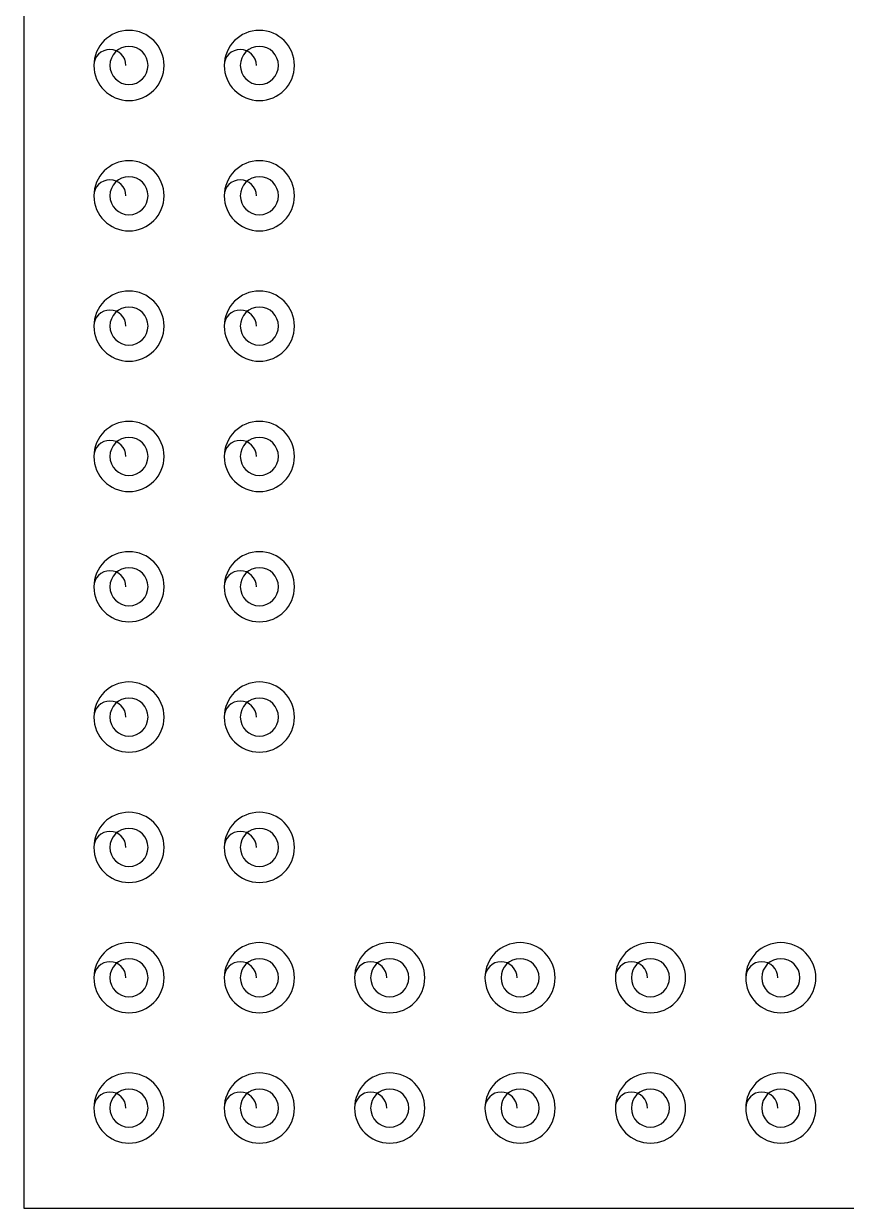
# Model space of a CAD drawing. Header units: millimetres. Extents: x -26.5 to 28.9, y -30 to 30.
# Drawn here: x -10.5 to -6.4, y -2.2 to 3.71 of the extents above; entities that cross this region are included whole.
import ezdxf

# ---------------------------------------------------------------- set-up
doc = ezdxf.new("R2010")
doc.units = ezdxf.units.MM
doc.layers.add('Feature', color=7, linetype='CONTINUOUS')

msp = doc.modelspace()

# ---------------------------------------------------------------- linework, layer by layer
at = {"layer": 'Feature'}
for p, q in [((-10.5, 9.8, 2.72), (-10.5, -2.2, 2.72)), ((-10.5, 9.8, 1.72), (-10.5, -2.2, 1.72)), ((-10.5, 9.8, 2.72), (-10.5, -2.2, 2.72)), ((-10.5, 9.8, 1.72), (-10.5, -2.2, 1.72)), ((-10.15, 3.5, 1.68), (-10.15, 3.5, 1.72)), ((-10.15, 3.5, 1.68), (-10.15, 3.5, 1.72)), ((-9.8, 3.5, 1.68), (-9.8, 3.5, 1.72)), ((-9.8, 3.5, 1.68), (-9.8, 3.5, 1.72)), ((-9.5, 3.5, 1.68), (-9.5, 3.5, 1.72)), ((-9.5, 3.5, 1.68), (-9.5, 3.5, 1.72)), ((-9.15, 3.5, 1.68), (-9.15, 3.5, 1.72)), ((-9.15, 3.5, 1.68), (-9.15, 3.5, 1.72)), ((-10.15, 2.85, 1.68), (-10.15, 2.85, 1.72)), ((-10.15, 2.85, 1.68), (-10.15, 2.85, 1.72)), ((-9.8, 2.85, 1.68), (-9.8, 2.85, 1.72)), ((-9.8, 2.85, 1.68), (-9.8, 2.85, 1.72)), ((-9.5, 2.85, 1.68), (-9.5, 2.85, 1.72)), ((-9.5, 2.85, 1.68), (-9.5, 2.85, 1.72)), ((-9.15, 2.85, 1.68), (-9.15, 2.85, 1.72)), ((-9.15, 2.85, 1.68), (-9.15, 2.85, 1.72)), ((-10.15, 2.2, 1.68), (-10.15, 2.2, 1.72)), ((-10.15, 2.2, 1.68), (-10.15, 2.2, 1.72)), ((-9.8, 2.2, 1.68), (-9.8, 2.2, 1.72)), ((-9.8, 2.2, 1.68), (-9.8, 2.2, 1.72)), ((-9.5, 2.2, 1.68), (-9.5, 2.2, 1.72)), ((-9.5, 2.2, 1.68), (-9.5, 2.2, 1.72)), ((-9.15, 2.2, 1.68), (-9.15, 2.2, 1.72)), ((-9.15, 2.2, 1.68), (-9.15, 2.2, 1.72)), ((-10.15, 1.55, 1.68), (-10.15, 1.55, 1.72)), ((-10.15, 1.55, 1.68), (-10.15, 1.55, 1.72)), ((-9.8, 1.55, 1.68), (-9.8, 1.55, 1.72)), ((-9.8, 1.55, 1.68), (-9.8, 1.55, 1.72)), ((-9.5, 1.55, 1.68), (-9.5, 1.55, 1.72)), ((-9.5, 1.55, 1.68), (-9.5, 1.55, 1.72)), ((-9.15, 1.55, 1.68), (-9.15, 1.55, 1.72)), ((-9.15, 1.55, 1.68), (-9.15, 1.55, 1.72)), ((-10.15, 0.9, 1.68), (-10.15, 0.9, 1.72)), ((-10.15, 0.9, 1.68), (-10.15, 0.9, 1.72)), ((-9.8, 0.9, 1.68), (-9.8, 0.9, 1.72)), ((-9.8, 0.9, 1.68), (-9.8, 0.9, 1.72)), ((-9.5, 0.9, 1.68), (-9.5, 0.9, 1.72)), ((-9.5, 0.9, 1.68), (-9.5, 0.9, 1.72)), ((-9.15, 0.9, 1.68), (-9.15, 0.9, 1.72)), ((-9.15, 0.9, 1.68), (-9.15, 0.9, 1.72)), ((-10.15, 0.25, 1.68), (-10.15, 0.25, 1.72)), ((-10.15, 0.25, 1.68), (-10.15, 0.25, 1.72)), ((-9.8, 0.25, 1.68), (-9.8, 0.25, 1.72)), ((-9.8, 0.25, 1.68), (-9.8, 0.25, 1.72)), ((-9.5, 0.25, 1.68), (-9.5, 0.25, 1.72)), ((-9.5, 0.25, 1.68), (-9.5, 0.25, 1.72)), ((-9.15, 0.25, 1.68), (-9.15, 0.25, 1.72)), ((-9.15, 0.25, 1.68), (-9.15, 0.25, 1.72)), ((-10.15, -0.4, 1.68), (-10.15, -0.4, 1.72)), ((-10.15, -0.4, 1.68), (-10.15, -0.4, 1.72)), ((-9.8, -0.4, 1.68), (-9.8, -0.4, 1.72)), ((-9.8, -0.4, 1.68), (-9.8, -0.4, 1.72)), ((-9.5, -0.4, 1.68), (-9.5, -0.4, 1.72)), ((-9.5, -0.4, 1.68), (-9.5, -0.4, 1.72)), ((-9.15, -0.4, 1.68), (-9.15, -0.4, 1.72)), ((-9.15, -0.4, 1.68), (-9.15, -0.4, 1.72)), ((-10.15, -1.05, 1.68), (-10.15, -1.05, 1.72)), ((-10.15, -1.05, 1.68), (-10.15, -1.05, 1.72)), ((-9.8, -1.05, 1.68), (-9.8, -1.05, 1.72)), ((-9.8, -1.05, 1.68), (-9.8, -1.05, 1.72)), ((-9.5, -1.05, 1.68), (-9.5, -1.05, 1.72)), ((-9.5, -1.05, 1.68), (-9.5, -1.05, 1.72)), ((-9.15, -1.05, 1.68), (-9.15, -1.05, 1.72)), ((-9.15, -1.05, 1.68), (-9.15, -1.05, 1.72)), ((-8.85, -1.05, 1.68), (-8.85, -1.05, 1.72)), ((-8.85, -1.05, 1.68), (-8.85, -1.05, 1.72)), ((-8.5, -1.05, 1.68), (-8.5, -1.05, 1.72)), ((-8.5, -1.05, 1.68), (-8.5, -1.05, 1.72)), ((-8.2, -1.05, 1.68), (-8.2, -1.05, 1.72)), ((-8.2, -1.05, 1.68), (-8.2, -1.05, 1.72)), ((-7.85, -1.05, 1.68), (-7.85, -1.05, 1.72)), ((-7.85, -1.05, 1.68), (-7.85, -1.05, 1.72)), ((-7.55, -1.05, 1.68), (-7.55, -1.05, 1.72)), ((-7.55, -1.05, 1.68), (-7.55, -1.05, 1.72)), ((-7.2, -1.05, 1.68), (-7.2, -1.05, 1.72)), ((-7.2, -1.05, 1.68), (-7.2, -1.05, 1.72)), ((-6.9, -1.05, 1.68), (-6.9, -1.05, 1.72)), ((-6.9, -1.05, 1.68), (-6.9, -1.05, 1.72)), ((-6.55, -1.05, 1.68), (-6.55, -1.05, 1.72)), ((-6.55, -1.05, 1.68), (-6.55, -1.05, 1.72)), ((-10.15, -1.7, 1.68), (-10.15, -1.7, 1.72)), ((-10.15, -1.7, 1.68), (-10.15, -1.7, 1.72)), ((-9.8, -1.7, 1.68), (-9.8, -1.7, 1.72)), ((-9.8, -1.7, 1.68), (-9.8, -1.7, 1.72)), ((-9.5, -1.7, 1.68), (-9.5, -1.7, 1.72)), ((-9.5, -1.7, 1.68), (-9.5, -1.7, 1.72)), ((-9.15, -1.7, 1.68), (-9.15, -1.7, 1.72)), ((-9.15, -1.7, 1.68), (-9.15, -1.7, 1.72)), ((-8.85, -1.7, 1.68), (-8.85, -1.7, 1.72)), ((-8.85, -1.7, 1.68), (-8.85, -1.7, 1.72)), ((-8.5, -1.7, 1.68), (-8.5, -1.7, 1.72)), ((-8.5, -1.7, 1.68), (-8.5, -1.7, 1.72)), ((-8.2, -1.7, 1.68), (-8.2, -1.7, 1.72)), ((-8.2, -1.7, 1.68), (-8.2, -1.7, 1.72)), ((-7.85, -1.7, 1.68), (-7.85, -1.7, 1.72)), ((-7.85, -1.7, 1.68), (-7.85, -1.7, 1.72)), ((-7.55, -1.7, 1.68), (-7.55, -1.7, 1.72)), ((-7.55, -1.7, 1.68), (-7.55, -1.7, 1.72)), ((-7.2, -1.7, 1.68), (-7.2, -1.7, 1.72)), ((-7.2, -1.7, 1.68), (-7.2, -1.7, 1.72)), ((-6.9, -1.7, 1.68), (-6.9, -1.7, 1.72)), ((-6.9, -1.7, 1.68), (-6.9, -1.7, 1.72)), ((-6.55, -1.7, 1.68), (-6.55, -1.7, 1.72)), ((-6.55, -1.7, 1.68), (-6.55, -1.7, 1.72)), ((-10.5, -2.2, 2.72), (3.5, -2.2, 2.72)), ((-10.5, -2.2, 2.72), (-10.5, -2.2, 1.72)), ((-10.5, -2.2, 1.72), (3.5, -2.2, 1.72)), ((-10.5, -2.2, 2.72), (3.5, -2.2, 2.72)), ((-10.5, -2.2, 2.72), (-10.5, -2.2, 1.72)), ((-10.5, -2.2, 1.72), (3.5, -2.2, 1.72))]:
    msp.add_line(p, q, dxfattribs=at)
for centre, radius, start, end in [((-9.975, 3.5, 1.72), 0.175, 0, 180), ((-9.975, 3.5, 1.68), 0.175, 0, 180), ((-9.975, 3.5, 1.72), 0.175, 0, 180), ((-9.975, 3.5, 1.68), 0.175, 0, 180), ((-9.325, 3.5, 1.72), 0.175, 0, 180), ((-9.325, 3.5, 1.68), 0.175, 0, 180), ((-9.325, 3.5, 1.72), 0.175, 0, 180), ((-9.325, 3.5, 1.68), 0.175, 0, 180), ((-10.07, 3.5, 1.68), 0.08, 0, 180), ((-10.07, 3.5, 1.68), 0.08, 0, 180), ((-9.975, 3.5, 1.6), 0.095, 0, 180), ((-9.975, 3.5, 1.6), 0.095, 0, 180), ((-9.88, 3.5, 1.68), 0.08, 0, 0), ((-9.88, 3.5, 1.68), 0.08, 0, 0), ((-9.42, 3.5, 1.68), 0.08, 0, 180), ((-9.42, 3.5, 1.68), 0.08, 0, 180), ((-9.325, 3.5, 1.6), 0.095, 0, 180), ((-9.325, 3.5, 1.6), 0.095, 0, 180), ((-9.23, 3.5, 1.68), 0.08, 0, 0), ((-9.23, 3.5, 1.68), 0.08, 0, 0), ((-9.975, 3.5, 1.68), 0.175, 180, 0), ((-9.975, 3.5, 1.68), 0.175, 180, 0), ((-9.975, 3.5, 1.72), 0.175, 180, 0), ((-9.975, 3.5, 1.72), 0.175, 180, 0), ((-9.975, 3.5, 1.6), 0.095, 180, 0), ((-9.975, 3.5, 1.6), 0.095, 180, 0), ((-9.325, 3.5, 1.68), 0.175, 180, 0), ((-9.325, 3.5, 1.68), 0.175, 180, 0), ((-9.325, 3.5, 1.72), 0.175, 180, 0), ((-9.325, 3.5, 1.72), 0.175, 180, 0), ((-9.325, 3.5, 1.6), 0.095, 180, 0), ((-9.325, 3.5, 1.6), 0.095, 180, 0), ((-9.975, 2.85, 1.72), 0.175, 0, 180), ((-9.975, 2.85, 1.68), 0.175, 0, 180), ((-9.975, 2.85, 1.72), 0.175, 0, 180), ((-9.975, 2.85, 1.68), 0.175, 0, 180), ((-9.325, 2.85, 1.72), 0.175, 0, 180), ((-9.325, 2.85, 1.68), 0.175, 0, 180), ((-9.325, 2.85, 1.72), 0.175, 0, 180), ((-9.325, 2.85, 1.68), 0.175, 0, 180), ((-10.07, 2.85, 1.68), 0.08, 0, 180), ((-10.07, 2.85, 1.68), 0.08, 0, 180), ((-9.975, 2.85, 1.6), 0.095, 0, 180), ((-9.975, 2.85, 1.6), 0.095, 0, 180), ((-9.88, 2.85, 1.68), 0.08, 0, 0), ((-9.88, 2.85, 1.68), 0.08, 0, 0), ((-9.42, 2.85, 1.68), 0.08, 0, 180), ((-9.42, 2.85, 1.68), 0.08, 0, 180), ((-9.325, 2.85, 1.6), 0.095, 0, 180), ((-9.325, 2.85, 1.6), 0.095, 0, 180), ((-9.23, 2.85, 1.68), 0.08, 0, 0), ((-9.23, 2.85, 1.68), 0.08, 0, 0), ((-9.975, 2.85, 1.68), 0.175, 180, 0), ((-9.975, 2.85, 1.68), 0.175, 180, 0), ((-9.975, 2.85, 1.72), 0.175, 180, 0), ((-9.975, 2.85, 1.72), 0.175, 180, 0), ((-9.975, 2.85, 1.6), 0.095, 180, 0), ((-9.975, 2.85, 1.6), 0.095, 180, 0), ((-9.325, 2.85, 1.68), 0.175, 180, 0), ((-9.325, 2.85, 1.68), 0.175, 180, 0), ((-9.325, 2.85, 1.72), 0.175, 180, 0), ((-9.325, 2.85, 1.72), 0.175, 180, 0), ((-9.325, 2.85, 1.6), 0.095, 180, 0), ((-9.325, 2.85, 1.6), 0.095, 180, 0), ((-9.975, 2.2, 1.72), 0.175, 0, 180), ((-9.975, 2.2, 1.68), 0.175, 0, 180), ((-9.975, 2.2, 1.72), 0.175, 0, 180), ((-9.975, 2.2, 1.68), 0.175, 0, 180), ((-9.325, 2.2, 1.72), 0.175, 0, 180), ((-9.325, 2.2, 1.68), 0.175, 0, 180), ((-9.325, 2.2, 1.72), 0.175, 0, 180), ((-9.325, 2.2, 1.68), 0.175, 0, 180), ((-10.07, 2.2, 1.68), 0.08, 0, 180), ((-10.07, 2.2, 1.68), 0.08, 0, 180), ((-9.975, 2.2, 1.6), 0.095, 0, 180), ((-9.975, 2.2, 1.6), 0.095, 0, 180), ((-9.88, 2.2, 1.68), 0.08, 0, 0), ((-9.88, 2.2, 1.68), 0.08, 0, 0), ((-9.42, 2.2, 1.68), 0.08, 0, 180), ((-9.42, 2.2, 1.68), 0.08, 0, 180), ((-9.325, 2.2, 1.6), 0.095, 0, 180), ((-9.325, 2.2, 1.6), 0.095, 0, 180), ((-9.23, 2.2, 1.68), 0.08, 0, 0), ((-9.23, 2.2, 1.68), 0.08, 0, 0), ((-9.975, 2.2, 1.68), 0.175, 180, 0), ((-9.975, 2.2, 1.68), 0.175, 180, 0), ((-9.975, 2.2, 1.72), 0.175, 180, 0), ((-9.975, 2.2, 1.72), 0.175, 180, 0), ((-9.975, 2.2, 1.6), 0.095, 180, 0), ((-9.975, 2.2, 1.6), 0.095, 180, 0), ((-9.325, 2.2, 1.68), 0.175, 180, 0), ((-9.325, 2.2, 1.68), 0.175, 180, 0), ((-9.325, 2.2, 1.72), 0.175, 180, 0), ((-9.325, 2.2, 1.72), 0.175, 180, 0), ((-9.325, 2.2, 1.6), 0.095, 180, 0), ((-9.325, 2.2, 1.6), 0.095, 180, 0), ((-9.975, 1.55, 1.72), 0.175, 0, 180), ((-9.975, 1.55, 1.68), 0.175, 0, 180), ((-9.975, 1.55, 1.72), 0.175, 0, 180), ((-9.975, 1.55, 1.68), 0.175, 0, 180), ((-9.325, 1.55, 1.72), 0.175, 0, 180), ((-9.325, 1.55, 1.68), 0.175, 0, 180), ((-9.325, 1.55, 1.72), 0.175, 0, 180), ((-9.325, 1.55, 1.68), 0.175, 0, 180), ((-10.07, 1.55, 1.68), 0.08, 0, 180), ((-10.07, 1.55, 1.68), 0.08, 0, 180), ((-9.975, 1.55, 1.6), 0.095, 0, 180), ((-9.975, 1.55, 1.6), 0.095, 0, 180), ((-9.88, 1.55, 1.68), 0.08, 0, 0), ((-9.88, 1.55, 1.68), 0.08, 0, 0), ((-9.42, 1.55, 1.68), 0.08, 0, 180), ((-9.42, 1.55, 1.68), 0.08, 0, 180), ((-9.325, 1.55, 1.6), 0.095, 0, 180), ((-9.325, 1.55, 1.6), 0.095, 0, 180), ((-9.23, 1.55, 1.68), 0.08, 0, 0), ((-9.23, 1.55, 1.68), 0.08, 0, 0), ((-9.975, 1.55, 1.68), 0.175, 180, 0), ((-9.975, 1.55, 1.68), 0.175, 180, 0), ((-9.975, 1.55, 1.72), 0.175, 180, 0), ((-9.975, 1.55, 1.72), 0.175, 180, 0), ((-9.975, 1.55, 1.6), 0.095, 180, 0), ((-9.975, 1.55, 1.6), 0.095, 180, 0), ((-9.325, 1.55, 1.68), 0.175, 180, 0), ((-9.325, 1.55, 1.68), 0.175, 180, 0), ((-9.325, 1.55, 1.72), 0.175, 180, 0), ((-9.325, 1.55, 1.72), 0.175, 180, 0), ((-9.325, 1.55, 1.6), 0.095, 180, 0), ((-9.325, 1.55, 1.6), 0.095, 180, 0), ((-9.975, 0.9, 1.72), 0.175, 0, 180), ((-9.975, 0.9, 1.68), 0.175, 0, 180), ((-9.975, 0.9, 1.72), 0.175, 0, 180), ((-9.975, 0.9, 1.68), 0.175, 0, 180), ((-9.325, 0.9, 1.72), 0.175, 0, 180), ((-9.325, 0.9, 1.68), 0.175, 0, 180), ((-9.325, 0.9, 1.72), 0.175, 0, 180), ((-9.325, 0.9, 1.68), 0.175, 0, 180), ((-10.07, 0.9, 1.68), 0.08, 0, 180), ((-10.07, 0.9, 1.68), 0.08, 0, 180), ((-9.975, 0.9, 1.6), 0.095, 0, 180), ((-9.975, 0.9, 1.6), 0.095, 0, 180), ((-9.88, 0.9, 1.68), 0.08, 0, 0), ((-9.88, 0.9, 1.68), 0.08, 0, 0), ((-9.42, 0.9, 1.68), 0.08, 0, 180), ((-9.42, 0.9, 1.68), 0.08, 0, 180), ((-9.325, 0.9, 1.6), 0.095, 0, 180), ((-9.325, 0.9, 1.6), 0.095, 0, 180), ((-9.23, 0.9, 1.68), 0.08, 0, 0), ((-9.23, 0.9, 1.68), 0.08, 0, 0), ((-9.975, 0.9, 1.68), 0.175, 180, 0), ((-9.975, 0.9, 1.68), 0.175, 180, 0), ((-9.975, 0.9, 1.72), 0.175, 180, 0), ((-9.975, 0.9, 1.72), 0.175, 180, 0), ((-9.975, 0.9, 1.6), 0.095, 180, 0), ((-9.975, 0.9, 1.6), 0.095, 180, 0), ((-9.325, 0.9, 1.68), 0.175, 180, 0), ((-9.325, 0.9, 1.68), 0.175, 180, 0), ((-9.325, 0.9, 1.72), 0.175, 180, 0), ((-9.325, 0.9, 1.72), 0.175, 180, 0), ((-9.325, 0.9, 1.6), 0.095, 180, 0), ((-9.325, 0.9, 1.6), 0.095, 180, 0), ((-9.975, 0.25, 1.72), 0.175, 0, 180), ((-9.975, 0.25, 1.68), 0.175, 0, 180), ((-9.975, 0.25, 1.72), 0.175, 0, 180), ((-9.975, 0.25, 1.68), 0.175, 0, 180), ((-9.325, 0.25, 1.72), 0.175, 0, 180), ((-9.325, 0.25, 1.68), 0.175, 0, 180), ((-9.325, 0.25, 1.72), 0.175, 0, 180), ((-9.325, 0.25, 1.68), 0.175, 0, 180), ((-10.07, 0.25, 1.68), 0.08, 0, 180), ((-10.07, 0.25, 1.68), 0.08, 0, 180), ((-9.975, 0.25, 1.6), 0.095, 0, 180), ((-9.975, 0.25, 1.6), 0.095, 0, 180), ((-9.88, 0.25, 1.68), 0.08, 0, 0), ((-9.88, 0.25, 1.68), 0.08, 0, 0), ((-9.42, 0.25, 1.68), 0.08, 0, 180), ((-9.42, 0.25, 1.68), 0.08, 0, 180), ((-9.325, 0.25, 1.6), 0.095, 0, 180), ((-9.325, 0.25, 1.6), 0.095, 0, 180), ((-9.23, 0.25, 1.68), 0.08, 0, 0), ((-9.23, 0.25, 1.68), 0.08, 0, 0), ((-9.975, 0.25, 1.68), 0.175, 180, 0), ((-9.975, 0.25, 1.68), 0.175, 180, 0), ((-9.975, 0.25, 1.72), 0.175, 180, 0), ((-9.975, 0.25, 1.72), 0.175, 180, 0), ((-9.975, 0.25, 1.6), 0.095, 180, 0), ((-9.975, 0.25, 1.6), 0.095, 180, 0), ((-9.325, 0.25, 1.68), 0.175, 180, 0), ((-9.325, 0.25, 1.68), 0.175, 180, 0), ((-9.325, 0.25, 1.72), 0.175, 180, 0), ((-9.325, 0.25, 1.72), 0.175, 180, 0), ((-9.325, 0.25, 1.6), 0.095, 180, 0), ((-9.325, 0.25, 1.6), 0.095, 180, 0), ((-9.975, -0.4, 1.72), 0.175, 0, 180), ((-9.975, -0.4, 1.68), 0.175, 0, 180), ((-9.975, -0.4, 1.72), 0.175, 0, 180), ((-9.975, -0.4, 1.68), 0.175, 0, 180), ((-9.325, -0.4, 1.72), 0.175, 0, 180), ((-9.325, -0.4, 1.68), 0.175, 0, 180), ((-9.325, -0.4, 1.72), 0.175, 0, 180), ((-9.325, -0.4, 1.68), 0.175, 0, 180), ((-10.07, -0.4, 1.68), 0.08, 0, 180), ((-10.07, -0.4, 1.68), 0.08, 0, 180), ((-9.975, -0.4, 1.6), 0.095, 0, 180), ((-9.975, -0.4, 1.6), 0.095, 0, 180), ((-9.88, -0.4, 1.68), 0.08, 0, 0), ((-9.88, -0.4, 1.68), 0.08, 0, 0), ((-9.42, -0.4, 1.68), 0.08, 0, 180), ((-9.42, -0.4, 1.68), 0.08, 0, 180), ((-9.325, -0.4, 1.6), 0.095, 0, 180), ((-9.325, -0.4, 1.6), 0.095, 0, 180), ((-9.23, -0.4, 1.68), 0.08, 0, 0), ((-9.23, -0.4, 1.68), 0.08, 0, 0), ((-9.975, -0.4, 1.68), 0.175, 180, 0), ((-9.975, -0.4, 1.68), 0.175, 180, 0), ((-9.975, -0.4, 1.72), 0.175, 180, 0), ((-9.975, -0.4, 1.72), 0.175, 180, 0), ((-9.975, -0.4, 1.6), 0.095, 180, 0), ((-9.975, -0.4, 1.6), 0.095, 180, 0), ((-9.325, -0.4, 1.68), 0.175, 180, 0), ((-9.325, -0.4, 1.68), 0.175, 180, 0), ((-9.325, -0.4, 1.72), 0.175, 180, 0), ((-9.325, -0.4, 1.72), 0.175, 180, 0), ((-9.325, -0.4, 1.6), 0.095, 180, 0), ((-9.325, -0.4, 1.6), 0.095, 180, 0), ((-9.975, -1.05, 1.72), 0.175, 0, 180), ((-9.975, -1.05, 1.68), 0.175, 0, 180), ((-9.975, -1.05, 1.72), 0.175, 0, 180), ((-9.975, -1.05, 1.68), 0.175, 0, 180), ((-9.325, -1.05, 1.72), 0.175, 0, 180), ((-9.325, -1.05, 1.68), 0.175, 0, 180), ((-9.325, -1.05, 1.72), 0.175, 0, 180), ((-9.325, -1.05, 1.68), 0.175, 0, 180), ((-8.675, -1.05, 1.72), 0.175, 0, 180), ((-8.675, -1.05, 1.68), 0.175, 0, 180), ((-8.675, -1.05, 1.72), 0.175, 0, 180), ((-8.675, -1.05, 1.68), 0.175, 0, 180), ((-8.025, -1.05, 1.72), 0.175, 0, 180), ((-8.025, -1.05, 1.68), 0.175, 0, 180), ((-8.025, -1.05, 1.72), 0.175, 0, 180), ((-8.025, -1.05, 1.68), 0.175, 0, 180), ((-7.375, -1.05, 1.72), 0.175, 0, 180), ((-7.375, -1.05, 1.68), 0.175, 0, 180), ((-7.375, -1.05, 1.72), 0.175, 0, 180), ((-7.375, -1.05, 1.68), 0.175, 0, 180), ((-6.725, -1.05, 1.72), 0.175, 0, 180), ((-6.725, -1.05, 1.68), 0.175, 0, 180), ((-6.725, -1.05, 1.72), 0.175, 0, 180), ((-6.725, -1.05, 1.68), 0.175, 0, 180), ((-10.07, -1.05, 1.68), 0.08, 0, 180), ((-10.07, -1.05, 1.68), 0.08, 0, 180), ((-9.975, -1.05, 1.6), 0.095, 0, 180), ((-9.975, -1.05, 1.6), 0.095, 0, 180), ((-9.88, -1.05, 1.68), 0.08, 0, 0), ((-9.88, -1.05, 1.68), 0.08, 0, 0), ((-9.42, -1.05, 1.68), 0.08, 0, 180), ((-9.42, -1.05, 1.68), 0.08, 0, 180), ((-9.325, -1.05, 1.6), 0.095, 0, 180), ((-9.325, -1.05, 1.6), 0.095, 0, 180), ((-9.23, -1.05, 1.68), 0.08, 0, 0), ((-9.23, -1.05, 1.68), 0.08, 0, 0), ((-8.77, -1.05, 1.68), 0.08, 0, 180), ((-8.77, -1.05, 1.68), 0.08, 0, 180), ((-8.675, -1.05, 1.6), 0.095, 0, 180), ((-8.675, -1.05, 1.6), 0.095, 0, 180), ((-8.58, -1.05, 1.68), 0.08, 0, 0), ((-8.58, -1.05, 1.68), 0.08, 0, 0), ((-8.12, -1.05, 1.68), 0.08, 0, 180), ((-8.12, -1.05, 1.68), 0.08, 0, 180), ((-8.025, -1.05, 1.6), 0.095, 0, 180), ((-8.025, -1.05, 1.6), 0.095, 0, 180), ((-7.93, -1.05, 1.68), 0.08, 0, 0), ((-7.93, -1.05, 1.68), 0.08, 0, 0), ((-7.47, -1.05, 1.68), 0.08, 0, 180), ((-7.47, -1.05, 1.68), 0.08, 0, 180), ((-7.375, -1.05, 1.6), 0.095, 0, 180), ((-7.375, -1.05, 1.6), 0.095, 0, 180), ((-7.28, -1.05, 1.68), 0.08, 0, 0), ((-7.28, -1.05, 1.68), 0.08, 0, 0), ((-6.82, -1.05, 1.68), 0.08, 0, 180), ((-6.82, -1.05, 1.68), 0.08, 0, 180), ((-6.725, -1.05, 1.6), 0.095, 0, 180), ((-6.725, -1.05, 1.6), 0.095, 0, 180), ((-6.63, -1.05, 1.68), 0.08, 0, 0), ((-6.63, -1.05, 1.68), 0.08, 0, 0), ((-9.975, -1.05, 1.68), 0.175, 180, 0), ((-9.975, -1.05, 1.68), 0.175, 180, 0), ((-9.975, -1.05, 1.72), 0.175, 180, 0), ((-9.975, -1.05, 1.72), 0.175, 180, 0), ((-9.975, -1.05, 1.6), 0.095, 180, 0), ((-9.975, -1.05, 1.6), 0.095, 180, 0), ((-9.325, -1.05, 1.68), 0.175, 180, 0), ((-9.325, -1.05, 1.68), 0.175, 180, 0), ((-9.325, -1.05, 1.72), 0.175, 180, 0), ((-9.325, -1.05, 1.72), 0.175, 180, 0), ((-9.325, -1.05, 1.6), 0.095, 180, 0), ((-9.325, -1.05, 1.6), 0.095, 180, 0), ((-8.675, -1.05, 1.68), 0.175, 180, 0), ((-8.675, -1.05, 1.68), 0.175, 180, 0), ((-8.675, -1.05, 1.72), 0.175, 180, 0), ((-8.675, -1.05, 1.72), 0.175, 180, 0), ((-8.675, -1.05, 1.6), 0.095, 180, 0), ((-8.675, -1.05, 1.6), 0.095, 180, 0), ((-8.025, -1.05, 1.68), 0.175, 180, 0), ((-8.025, -1.05, 1.68), 0.175, 180, 0), ((-8.025, -1.05, 1.72), 0.175, 180, 0), ((-8.025, -1.05, 1.72), 0.175, 180, 0), ((-8.025, -1.05, 1.6), 0.095, 180, 0), ((-8.025, -1.05, 1.6), 0.095, 180, 0), ((-7.375, -1.05, 1.68), 0.175, 180, 0), ((-7.375, -1.05, 1.68), 0.175, 180, 0), ((-7.375, -1.05, 1.72), 0.175, 180, 0), ((-7.375, -1.05, 1.72), 0.175, 180, 0), ((-7.375, -1.05, 1.6), 0.095, 180, 0), ((-7.375, -1.05, 1.6), 0.095, 180, 0), ((-6.725, -1.05, 1.68), 0.175, 180, 0), ((-6.725, -1.05, 1.68), 0.175, 180, 0), ((-6.725, -1.05, 1.72), 0.175, 180, 0), ((-6.725, -1.05, 1.72), 0.175, 180, 0), ((-6.725, -1.05, 1.6), 0.095, 180, 0), ((-6.725, -1.05, 1.6), 0.095, 180, 0), ((-9.975, -1.7, 1.72), 0.175, 0, 180), ((-9.975, -1.7, 1.68), 0.175, 0, 180), ((-9.975, -1.7, 1.72), 0.175, 0, 180), ((-9.975, -1.7, 1.68), 0.175, 0, 180), ((-9.325, -1.7, 1.72), 0.175, 0, 180), ((-9.325, -1.7, 1.68), 0.175, 0, 180), ((-9.325, -1.7, 1.72), 0.175, 0, 180), ((-9.325, -1.7, 1.68), 0.175, 0, 180), ((-8.675, -1.7, 1.72), 0.175, 0, 180), ((-8.675, -1.7, 1.68), 0.175, 0, 180), ((-8.675, -1.7, 1.72), 0.175, 0, 180), ((-8.675, -1.7, 1.68), 0.175, 0, 180), ((-8.025, -1.7, 1.72), 0.175, 0, 180), ((-8.025, -1.7, 1.68), 0.175, 0, 180), ((-8.025, -1.7, 1.72), 0.175, 0, 180), ((-8.025, -1.7, 1.68), 0.175, 0, 180), ((-7.375, -1.7, 1.72), 0.175, 0, 180), ((-7.375, -1.7, 1.68), 0.175, 0, 180), ((-7.375, -1.7, 1.72), 0.175, 0, 180), ((-7.375, -1.7, 1.68), 0.175, 0, 180), ((-6.725, -1.7, 1.72), 0.175, 0, 180), ((-6.725, -1.7, 1.68), 0.175, 0, 180), ((-6.725, -1.7, 1.72), 0.175, 0, 180), ((-6.725, -1.7, 1.68), 0.175, 0, 180), ((-10.07, -1.7, 1.68), 0.08, 0, 180), ((-10.07, -1.7, 1.68), 0.08, 0, 180), ((-9.975, -1.7, 1.6), 0.095, 0, 180), ((-9.975, -1.7, 1.6), 0.095, 0, 180), ((-9.88, -1.7, 1.68), 0.08, 0, 0), ((-9.88, -1.7, 1.68), 0.08, 0, 0), ((-9.42, -1.7, 1.68), 0.08, 0, 180), ((-9.42, -1.7, 1.68), 0.08, 0, 180), ((-9.325, -1.7, 1.6), 0.095, 0, 180), ((-9.325, -1.7, 1.6), 0.095, 0, 180), ((-9.23, -1.7, 1.68), 0.08, 0, 0), ((-9.23, -1.7, 1.68), 0.08, 0, 0), ((-8.77, -1.7, 1.68), 0.08, 0, 180), ((-8.77, -1.7, 1.68), 0.08, 0, 180), ((-8.675, -1.7, 1.6), 0.095, 0, 180), ((-8.675, -1.7, 1.6), 0.095, 0, 180), ((-8.58, -1.7, 1.68), 0.08, 0, 0), ((-8.58, -1.7, 1.68), 0.08, 0, 0), ((-8.12, -1.7, 1.68), 0.08, 0, 180), ((-8.12, -1.7, 1.68), 0.08, 0, 180), ((-8.025, -1.7, 1.6), 0.095, 0, 180), ((-8.025, -1.7, 1.6), 0.095, 0, 180), ((-7.93, -1.7, 1.68), 0.08, 0, 0), ((-7.93, -1.7, 1.68), 0.08, 0, 0), ((-7.47, -1.7, 1.68), 0.08, 0, 180), ((-7.47, -1.7, 1.68), 0.08, 0, 180), ((-7.375, -1.7, 1.6), 0.095, 0, 180), ((-7.375, -1.7, 1.6), 0.095, 0, 180), ((-7.28, -1.7, 1.68), 0.08, 0, 0), ((-7.28, -1.7, 1.68), 0.08, 0, 0), ((-6.82, -1.7, 1.68), 0.08, 0, 180), ((-6.82, -1.7, 1.68), 0.08, 0, 180), ((-6.725, -1.7, 1.6), 0.095, 0, 180), ((-6.725, -1.7, 1.6), 0.095, 0, 180), ((-6.63, -1.7, 1.68), 0.08, 0, 0), ((-6.63, -1.7, 1.68), 0.08, 0, 0), ((-9.975, -1.7, 1.68), 0.175, 180, 0), ((-9.975, -1.7, 1.68), 0.175, 180, 0), ((-9.975, -1.7, 1.72), 0.175, 180, 0), ((-9.975, -1.7, 1.72), 0.175, 180, 0), ((-9.975, -1.7, 1.6), 0.095, 180, 0), ((-9.975, -1.7, 1.6), 0.095, 180, 0), ((-9.325, -1.7, 1.68), 0.175, 180, 0), ((-9.325, -1.7, 1.68), 0.175, 180, 0), ((-9.325, -1.7, 1.72), 0.175, 180, 0), ((-9.325, -1.7, 1.72), 0.175, 180, 0), ((-9.325, -1.7, 1.6), 0.095, 180, 0), ((-9.325, -1.7, 1.6), 0.095, 180, 0), ((-8.675, -1.7, 1.68), 0.175, 180, 0), ((-8.675, -1.7, 1.68), 0.175, 180, 0), ((-8.675, -1.7, 1.72), 0.175, 180, 0), ((-8.675, -1.7, 1.72), 0.175, 180, 0), ((-8.675, -1.7, 1.6), 0.095, 180, 0), ((-8.675, -1.7, 1.6), 0.095, 180, 0), ((-8.025, -1.7, 1.68), 0.175, 180, 0), ((-8.025, -1.7, 1.68), 0.175, 180, 0), ((-8.025, -1.7, 1.72), 0.175, 180, 0), ((-8.025, -1.7, 1.72), 0.175, 180, 0), ((-8.025, -1.7, 1.6), 0.095, 180, 0), ((-8.025, -1.7, 1.6), 0.095, 180, 0), ((-7.375, -1.7, 1.68), 0.175, 180, 0), ((-7.375, -1.7, 1.68), 0.175, 180, 0), ((-7.375, -1.7, 1.72), 0.175, 180, 0), ((-7.375, -1.7, 1.72), 0.175, 180, 0), ((-7.375, -1.7, 1.6), 0.095, 180, 0), ((-7.375, -1.7, 1.6), 0.095, 180, 0), ((-6.725, -1.7, 1.68), 0.175, 180, 0), ((-6.725, -1.7, 1.68), 0.175, 180, 0), ((-6.725, -1.7, 1.72), 0.175, 180, 0), ((-6.725, -1.7, 1.72), 0.175, 180, 0), ((-6.725, -1.7, 1.6), 0.095, 180, 0), ((-6.725, -1.7, 1.6), 0.095, 180, 0)]:
    msp.add_arc(centre, radius, start, end, dxfattribs=at)

doc.saveas('drawing.dxf')
